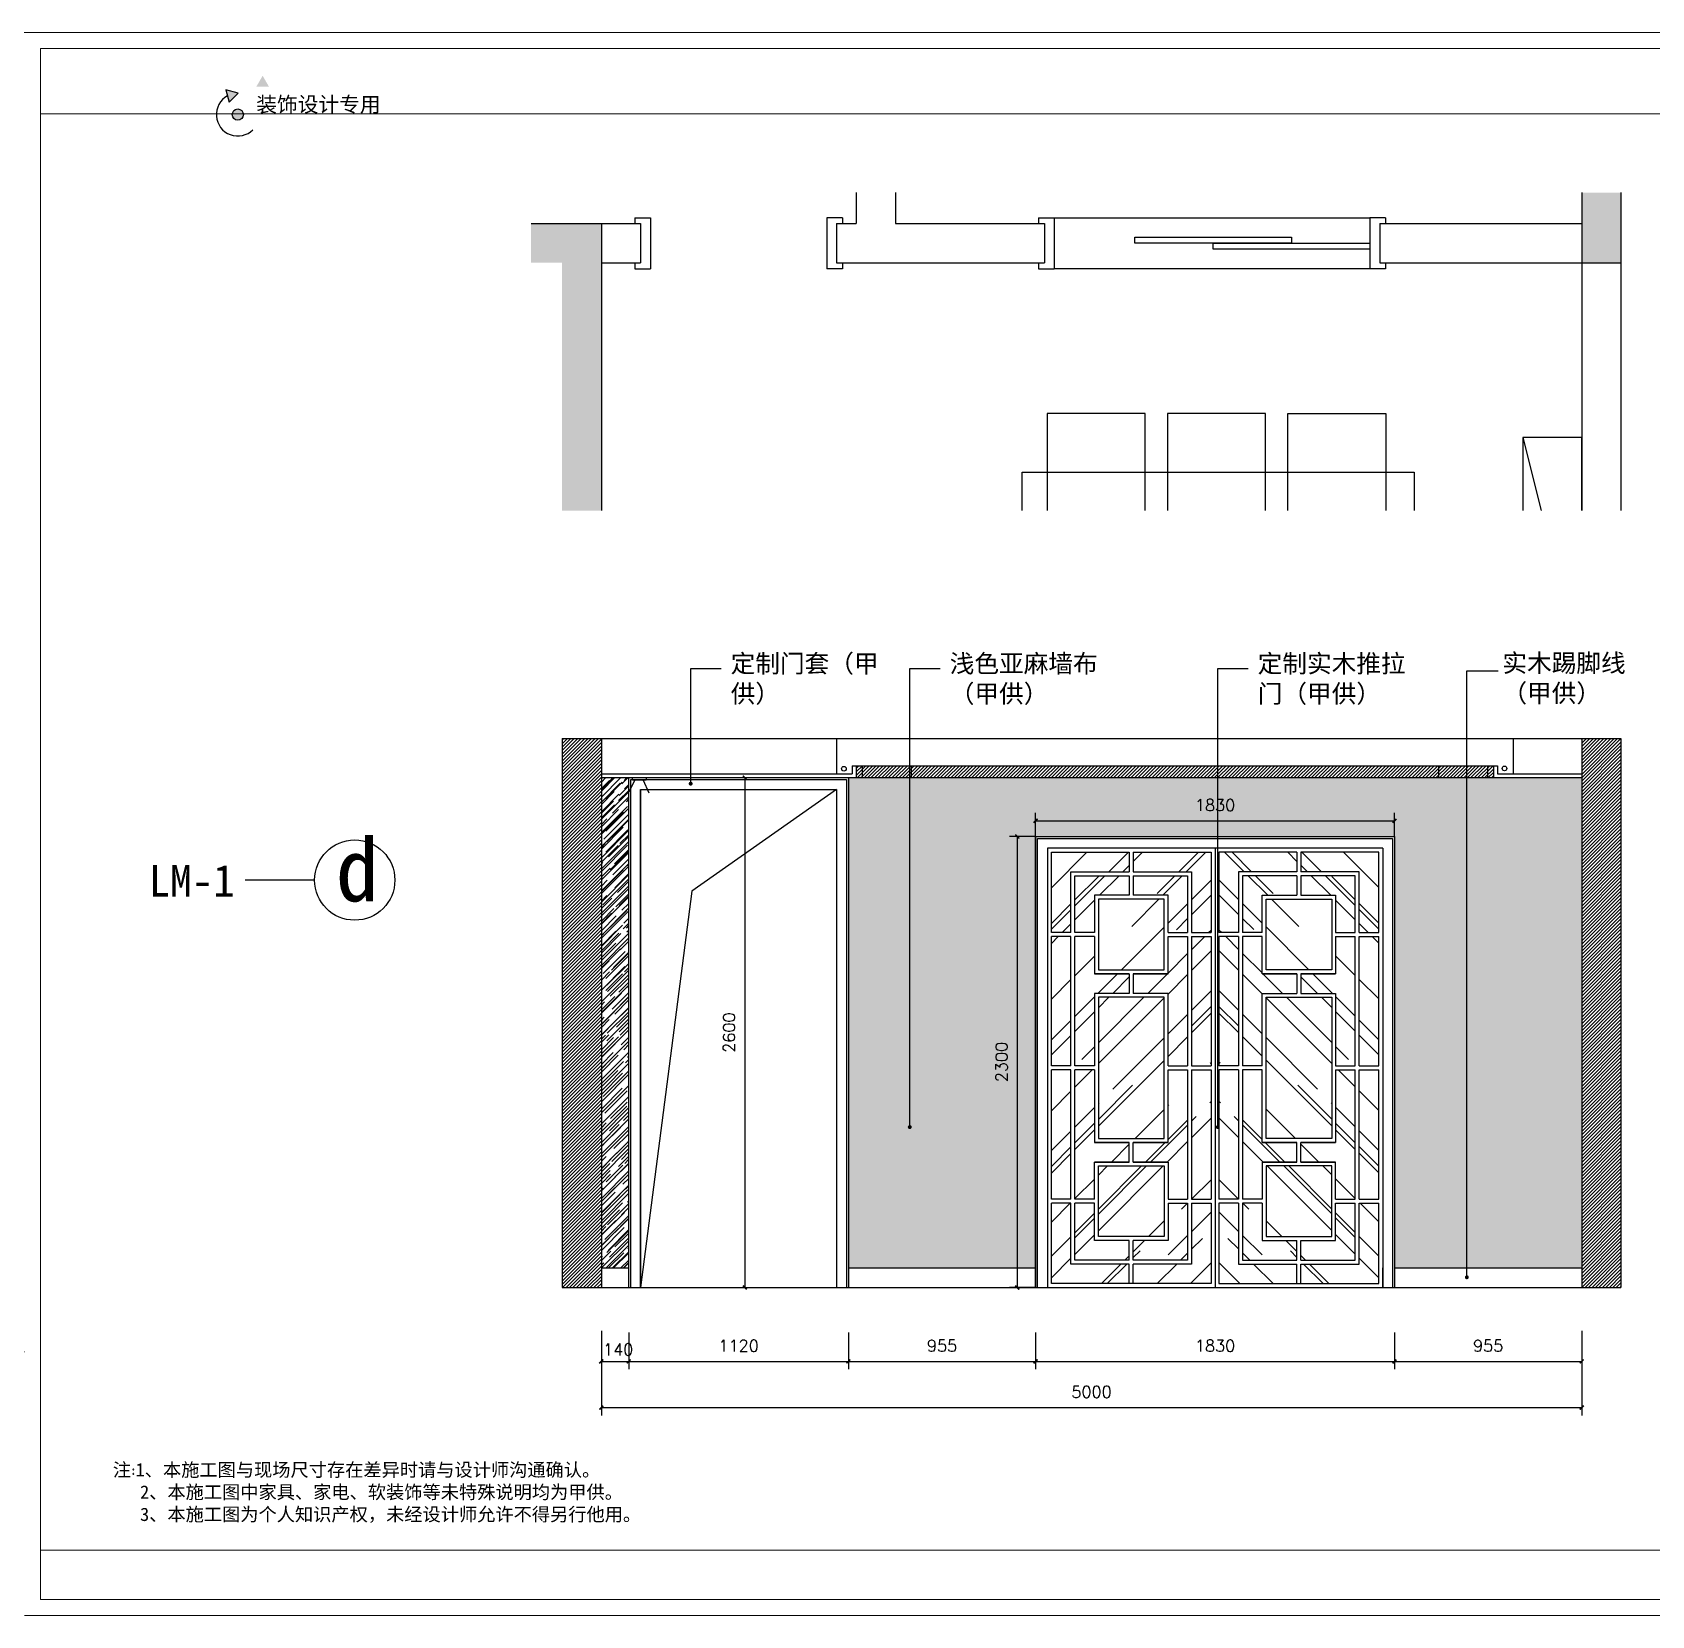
# Model space of a CAD drawing. Extents: x 643133 to 135659452, y -425133 to -387116.
# Drawn here: x 774955 to 783213, y -424469 to -416396 of the extents above; entities that cross this region are included whole.
import ezdxf
from ezdxf.xclip import XClip

# ---------------------------------------------------------------- set-up
doc = ezdxf.new("R2010")
doc.units = 0
doc.header["$LTSCALE"] = 10
doc.header["$MEASUREMENT"] = 0
doc.header["$XCLIPFRAME"] = 0
for name, color, linetype in [('30', 30, 'Continuous'), ('34', 34, 'Continuous'), ('38', 38, 'Continuous')]:
    doc.layers.add(name, color=color, linetype=linetype)
doc.styles.add('ATT', font='')
doc.styles.get("Standard").update_dxf_attribs({"font": 'gbenor.shx', "bigfont": 'gbcbig.shx'})
doc.styles.add('STYLE1', font='')
doc.styles.add('外部标注', font='complex.shx')
doc.styles.add('样式 1', font='complex.shx')
doc.styles.get('ATT').set_extended_font_data('SimSun')
doc.styles.get('STYLE1').set_extended_font_data('SimSun')
doc.dimstyles.new('平面布局内部', dxfattribs={"dimtxt": 60, "dimasz": 20, "dimexe": 40, "dimexo": 0, "dimgap": 50, "dimtad": 1, "dimdec": 0, "dimzin": 0, "dimdsep": 46, "dimtxsty": '外部标注', "dimblk": 'ARCHTICK', "dimcen": 5, "dimclrt": 56, "dimadec": 0, "dimazin": 0, "dimtfac": 1, "dimtdec": 0, "dimtmove": 2, "dimatfit": 3, "dimldrblk": 'DOT', "dimfxl": 40, "dimtolj": 1, "dimtzin": 0, "dimarcsym": 0})

# ---------------------------------------------------------------- blocks, each defined once
blk = doc.blocks.new('5435432')
at = {"layer": '34'}
h = blk.add_hatch(color=256, dxfattribs=at)
h.paths.add_polyline_path([(685766, -389022, 1), (685612, -389022, 1)])
h.paths.add_polyline_path([(685524, -388679), (685568, -388849), (685689, -388731), (685689, -388725)])
h.paths.add_polyline_path([(686032, -388487), (685944, -388639), (686120, -388639)])
blk.add_lwpolyline([(685693, -388726), (685524, -388679), (685568, -388849)], close=True, dxfattribs=at)
blk.add_circle((685689, -389022), 76.7, dxfattribs=at)
blk.add_arc((685689, -389022), 296, 118.9284, 314.9675, dxfattribs=at)
at = {"layer": '38', "lineweight": 13}
for p, q in [((682744, -387889), (713632, -387889)), ((713632, -409731), (682744, -409731))]:
    blk.add_line(p, q, dxfattribs=at)
at = {"layer": '38', "lineweight": 5}
for p, q in [((682966, -388111), (713410, -388111)), ((682966, -409509), (682966, -388111)), ((682966, -389010), (685687, -389010)), ((685687, -389010), (710237, -389010)), ((710237, -408827), (682966, -408827)), ((713410, -409509), (682966, -409509))]:
    blk.add_line(p, q, dxfattribs=at)
at = {"layer": '34', "style": 'STYLE1'}
blk.add_text('装饰设计专用', height=209.8, dxfattribs=at).set_placement((685944, -388987))
at = {"layer": '34', "insert": (685900, -389051), "char_height": 87.68, "width": 134889609.43, "attachment_point": 1}
blk.add_mtext('{\\fSimSun|b0|i0|c134|p2;Chengdu Hong yu Decoration co.,Ltd\\fArial|b0|i0|c0|p34;}', dxfattribs=at)
at = {"layer": '34', "insert": (683965, -407627), "char_height": 184.32, "width": 8552.03, "attachment_point": 1, "style": '样式 1'}
blk.add_mtext('{\\fSimSun|b0|i0|c134|p2;注}:{\\fSimSun|b0|i0|c134|p2;1、本施工图与现场尺寸存在差异时请与设计师沟通确认。\\P   2、本施工图中家具、家电、软装饰等未特殊说明均为甲供。\\P   3、本施工图为个人知识产权，未经设计师允许不得另行他用。}', dxfattribs=at)
blk = doc.blocks.new('756643')
at = {"layer": '34'}
for points in [[(788672.1, -416424.1), (788672.1, -416524.1), (792372.1, -416524.1), (792372.1, -418524.1), (792372.1, -418624.1), (792572.1, -418624.1), (792572.1, -418524.1), (792572.1, -416324.1), (788872.1, -416324.1), (788872.1, -415524.1), (788672.1, -415524.1)], [(787172.1, -421624.1), (788072.1, -421624.1), (788072.1, -421424.1), (787372.1, -421424.1), (787372.1, -418424.1), (786672.1, -418424.1), (786672.1, -418624.1), (787172.1, -418624.1)]]:
    blk.add_hatch(color=256, dxfattribs=at).paths.add_polyline_path(points)
at = {"layer": '30'}
for p, q in [((792572.1, -416324.1), (792572.1, -418524.1)), ((792372.1, -416524.1), (792372.1, -418524.1)), ((788672.1, -418024.1), (788672.1, -418424.1)), ((788872.1, -418024.1), (788872.1, -418424.1)), ((786672.1, -418424.1), (787572.1, -418424.1)), ((787372.1, -418424.1), (787372.1, -421424.1)), ((787572.1, -418424.1), (787572.1, -418624.1)), ((788572.1, -418424.1), (788672.1, -418424.1)), ((788572.1, -418424.1), (788572.1, -418624.1)), ((788872.1, -418424.1), (789632.1, -418424.1)), ((789632.1, -418424.1), (789632.1, -418624.1)), ((791342.1, -418424.1), (791342.1, -418624.1)), ((791342.1, -418424.1), (792372.1, -418424.1)), ((792372.1, -418524.1), (792372.1, -421524.1)), ((792572.1, -418524.1), (792572.1, -421524.1)), ((787372.1, -418624.1), (787572.1, -418624.1)), ((788572.1, -418624.1), (789632.1, -418624.1)), ((791342.1, -418624.1), (792372.1, -418624.1)), ((792372.1, -418624.1), (792572.1, -418624.1))]:
    blk.add_line(p, q, dxfattribs=at)
at = {"layer": '34'}
for p, q in [((787542.1, -418394.1), (787622.1, -418394.1)), ((787542.1, -418394.1), (787542.1, -418424.1)), ((787622.1, -418394.1), (787622.1, -418654.1)), ((788602.1, -418394.1), (788522.1, -418394.1)), ((788522.1, -418394.1), (788522.1, -418654.1)), ((788602.1, -418394.1), (788602.1, -418424.1)), ((789602.1, -418394.1), (789682.1, -418394.1)), ((789602.1, -418394.1), (789602.1, -418424.1)), ((789682.1, -418394.1), (789682.1, -418654.1)), ((789682.1, -418394.1), (791292.1, -418394.1)), ((791372.1, -418394.1), (791292.1, -418394.1)), ((791292.1, -418394.1), (791292.1, -418654.1)), ((791372.1, -418394.1), (791372.1, -418424.1)), ((787542.1, -418624.1), (787542.1, -418654.1)), ((787542.1, -418654.1), (787622.1, -418654.1)), ((788602.1, -418654.1), (788522.1, -418654.1)), ((788602.1, -418624.1), (788602.1, -418654.1)), ((789602.1, -418624.1), (789602.1, -418654.1)), ((789602.1, -418654.1), (789682.1, -418654.1)), ((791292.1, -418654.1), (789682.1, -418654.1)), ((791372.1, -418654.1), (791292.1, -418654.1)), ((791372.1, -418624.1), (791372.1, -418654.1))]:
    blk.add_line(p, q, dxfattribs=at)
for points in [[(790092.1, -418524.1), (790092.1, -418494.1), (790892.1, -418494.1), (790892.1, -418524.1)], [(790492.1, -418554.1), (790492.1, -418524.1), (791292.1, -418524.1), (791292.1, -418554.1)], [(789646.2, -419891.9), (790146.2, -419891.9), (790146.2, -419391.9), (789646.2, -419391.9)], [(790259.4, -419891.9), (790759.4, -419891.9), (790759.4, -419391.9), (790259.4, -419391.9)], [(791372.6, -419891.9), (790872.6, -419891.9), (790872.6, -419391.9), (791372.6, -419391.9)], [(789517.6, -419691.9), (791517.6, -419691.9), (791517.6, -420491.9), (789517.6, -420491.9)], [(789646.2, -420291.9), (790146.2, -420291.9), (790146.2, -420791.9), (789646.2, -420791.9)], [(790259.4, -420291.9), (790759.4, -420291.9), (790759.4, -420791.9), (790259.4, -420791.9)], [(791372.6, -420291.9), (790872.6, -420291.9), (790872.6, -420791.9), (791372.6, -420791.9)]]:
    blk.add_lwpolyline(points, close=True, dxfattribs=at)
at = {"layer": '34', "linetype": 'ByBlock'}
blk.add_lwpolyline([(792372.1, -420714.4), (792372.1, -419514.4), (792072.1, -419514.4), (792072.1, -420714.4)], close=True, dxfattribs=at)
at = {"layer": '38'}
blk.add_line((792072.1, -419514.4), (792372.1, -420714.4), dxfattribs=at)
blk = doc.blocks.new('_ArchTick')
at = {"color": 0, "linetype": 'ByBlock', "const_width": 0.4}
blk.add_lwpolyline([(-0.5, -0.5), (0.5, 0.5)], dxfattribs=at)
blk = doc.blocks.new('*D387')
at = {"layer": '34', "color": 0, "lineweight": -2}
for p, q in [((777856.9, -423025.6), (777856.9, -423212.7)), ((777996.9, -423025.6), (777996.9, -423212.7)), ((777856.9, -423172.7), (777996.9, -423172.7))]:
    blk.add_line(p, q, dxfattribs=at)
at = {"layer": 'Defpoints', "color": 0}
for p in [(777856.9, -423025.6), (777996.9, -423025.6), (777996.9, -423172.7)]:
    blk.add_point(p, dxfattribs=at)
at = {"layer": '34', "color": 0, "lineweight": -2, "xscale": 20, "yscale": 20, "zscale": 20, "rotation": 180}
blk.add_blockref('_ArchTick', (777856.9, -423172.7), dxfattribs=at)
at = {"layer": '34', "color": 0, "lineweight": -2, "xscale": 20, "yscale": 20, "zscale": 20}
blk.add_blockref('_ArchTick', (777996.9, -423172.7), dxfattribs=at)
at = {"layer": '34', "color": 56, "insert": (777942.9, -423112), "char_height": 60, "attachment_point": 5, "style": '外部标注'}
blk.add_mtext('\\A1;140', dxfattribs=at)
blk = doc.blocks.new('_Dot')
at = {"color": 0, "linetype": 'ByBlock', "lineweight": -2}
blk.add_line((-0.5, 0), (-1, 0), dxfattribs=at)
at = {"color": 0, "linetype": 'ByBlock', "const_width": 0.5}
blk.add_lwpolyline([(-0.25, 0, 1), (0.25, 0, 1)], format="xyb", close=True, dxfattribs=at)
blk = doc.blocks.new('*D388')
at = {"layer": '34', "color": 0, "lineweight": -2}
for p, q in [((777996.9, -423025.6), (777996.9, -423212.7)), ((779116.9, -423025.6), (779116.9, -423212.7)), ((777996.9, -423172.7), (779116.9, -423172.7))]:
    blk.add_line(p, q, dxfattribs=at)
at = {"layer": 'Defpoints', "color": 0}
for p in [(777996.9, -423025.6), (779116.9, -423025.6), (779116.9, -423172.7)]:
    blk.add_point(p, dxfattribs=at)
at = {"layer": '34', "color": 0, "lineweight": -2, "xscale": 20, "yscale": 20, "zscale": 20, "rotation": 180}
blk.add_blockref('_ArchTick', (777996.9, -423172.7), dxfattribs=at)
at = {"layer": '34', "color": 0, "lineweight": -2, "xscale": 20, "yscale": 20, "zscale": 20}
blk.add_blockref('_ArchTick', (779116.9, -423172.7), dxfattribs=at)
at = {"layer": '34', "color": 56, "insert": (778556.9, -423092.7), "char_height": 60, "attachment_point": 5, "style": '外部标注'}
blk.add_mtext('\\A1;1120', dxfattribs=at)
blk = doc.blocks.new('*D389')
at = {"layer": '34', "color": 0, "lineweight": -2}
for p, q in [((779116.9, -423025.6), (779116.9, -423212.7)), ((780071.9, -423025.6), (780071.9, -423212.7)), ((779116.9, -423172.7), (780071.9, -423172.7))]:
    blk.add_line(p, q, dxfattribs=at)
at = {"layer": 'Defpoints', "color": 0}
for p in [(779116.9, -423025.6), (780071.9, -423025.6), (780071.9, -423172.7)]:
    blk.add_point(p, dxfattribs=at)
at = {"layer": '34', "color": 0, "lineweight": -2, "xscale": 20, "yscale": 20, "zscale": 20, "rotation": 180}
blk.add_blockref('_ArchTick', (779116.9, -423172.7), dxfattribs=at)
at = {"layer": '34', "color": 0, "lineweight": -2, "xscale": 20, "yscale": 20, "zscale": 20}
blk.add_blockref('_ArchTick', (780071.9, -423172.7), dxfattribs=at)
at = {"layer": '34', "color": 56, "insert": (779594.4, -423092.7), "char_height": 60, "attachment_point": 5, "style": '外部标注'}
blk.add_mtext('\\A1;955', dxfattribs=at)
blk = doc.blocks.new('*D390')
at = {"layer": '34', "color": 0, "lineweight": -2}
for p, q in [((780071.9, -423025.6), (780071.9, -423212.7)), ((781901.9, -423025.6), (781901.9, -423212.7)), ((780071.9, -423172.7), (781901.9, -423172.7))]:
    blk.add_line(p, q, dxfattribs=at)
at = {"layer": 'Defpoints', "color": 0}
for p in [(780071.9, -423025.6), (781901.9, -423025.6), (781901.9, -423172.7)]:
    blk.add_point(p, dxfattribs=at)
at = {"layer": '34', "color": 0, "lineweight": -2, "xscale": 20, "yscale": 20, "zscale": 20, "rotation": 180}
blk.add_blockref('_ArchTick', (780071.9, -423172.7), dxfattribs=at)
at = {"layer": '34', "color": 0, "lineweight": -2, "xscale": 20, "yscale": 20, "zscale": 20}
blk.add_blockref('_ArchTick', (781901.9, -423172.7), dxfattribs=at)
at = {"layer": '34', "color": 56, "insert": (780986.9, -423092.7), "char_height": 60, "attachment_point": 5, "style": '外部标注'}
blk.add_mtext('\\A1;1830', dxfattribs=at)
blk = doc.blocks.new('*D391')
at = {"layer": '34', "color": 0, "lineweight": -2}
for p, q in [((781901.9, -423025.6), (781901.9, -423212.7)), ((782856.9, -423025.6), (782856.9, -423212.7)), ((781901.9, -423172.7), (782856.9, -423172.7))]:
    blk.add_line(p, q, dxfattribs=at)
at = {"layer": 'Defpoints', "color": 0}
for p in [(781901.9, -423025.6), (782856.9, -423025.6), (782856.9, -423172.7)]:
    blk.add_point(p, dxfattribs=at)
at = {"layer": '34', "color": 0, "lineweight": -2, "xscale": 20, "yscale": 20, "zscale": 20, "rotation": 180}
blk.add_blockref('_ArchTick', (781901.9, -423172.7), dxfattribs=at)
at = {"layer": '34', "color": 0, "lineweight": -2, "xscale": 20, "yscale": 20, "zscale": 20}
blk.add_blockref('_ArchTick', (782856.9, -423172.7), dxfattribs=at)
at = {"layer": '34', "color": 56, "insert": (782379.4, -423092.7), "char_height": 60, "attachment_point": 5, "style": '外部标注'}
blk.add_mtext('\\A1;955', dxfattribs=at)
blk = doc.blocks.new('*D413')
at = {"layer": '34', "color": 0, "lineweight": -2}
for p, q in [((777856.9, -423016.5), (777856.9, -423448.5)), ((782856.9, -423016.5), (782856.9, -423448.5)), ((777856.9, -423408.5), (782856.9, -423408.5))]:
    blk.add_line(p, q, dxfattribs=at)
at = {"layer": 'Defpoints', "color": 0}
for p in [(777856.9, -423016.5), (782856.9, -423016.5), (782856.9, -423408.5)]:
    blk.add_point(p, dxfattribs=at)
at = {"layer": '34', "color": 0, "lineweight": -2, "xscale": 20, "yscale": 20, "zscale": 20, "rotation": 180}
blk.add_blockref('_ArchTick', (777856.9, -423408.5), dxfattribs=at)
at = {"layer": '34', "color": 0, "lineweight": -2, "xscale": 20, "yscale": 20, "zscale": 20}
blk.add_blockref('_ArchTick', (782856.9, -423408.5), dxfattribs=at)
at = {"layer": '34', "color": 56, "insert": (780356.9, -423328.5), "char_height": 60, "attachment_point": 5, "style": '外部标注'}
blk.add_mtext('\\A1;5000', dxfattribs=at)
blk = doc.blocks.new('*D414')
at = {"layer": '34', "color": 0, "lineweight": -2}
for p, q in [((780071.9, -420496.1), (779938.3, -420496.1)), ((779978.3, -420496.1), (779978.3, -422796.1)), ((780071.9, -422796.1), (779938.3, -422796.1))]:
    blk.add_line(p, q, dxfattribs=at)
at = {"layer": 'Defpoints', "color": 0}
for p in [(780071.9, -420496.1), (779978.3, -422796.1), (780071.9, -422796.1)]:
    blk.add_point(p, dxfattribs=at)
at = {"layer": '34', "color": 0, "lineweight": -2, "xscale": 20, "yscale": 20, "zscale": 20}
for p, rotation in [((779978.3, -420496.1), 90), ((779978.3, -422796.1), 270)]:
    blk.add_blockref('_ArchTick', p, dxfattribs=dict(at, rotation=rotation))
at = {"layer": '34', "color": 56, "insert": (779898.3, -421646.1), "char_height": 60, "attachment_point": 5, "rotation": 90, "style": '外部标注'}
blk.add_mtext('\\A1;2300', dxfattribs=at)
blk = doc.blocks.new('*D415')
at = {"layer": '34', "color": 0, "lineweight": -2}
for p, q in [((780071.9, -420496.1), (780071.9, -420375.9)), ((781901.9, -420496.1), (781901.9, -420375.9)), ((780071.9, -420415.9), (781901.9, -420415.9))]:
    blk.add_line(p, q, dxfattribs=at)
at = {"layer": 'Defpoints', "color": 0}
for p in [(781901.9, -420415.9), (780071.9, -420496.1), (781901.9, -420496.1)]:
    blk.add_point(p, dxfattribs=at)
at = {"layer": '34', "color": 0, "lineweight": -2, "xscale": 20, "yscale": 20, "zscale": 20, "rotation": 180}
blk.add_blockref('_ArchTick', (780071.9, -420415.9), dxfattribs=at)
at = {"layer": '34', "color": 0, "lineweight": -2, "xscale": 20, "yscale": 20, "zscale": 20}
blk.add_blockref('_ArchTick', (781901.9, -420415.9), dxfattribs=at)
at = {"layer": '34', "color": 56, "insert": (780986.9, -420335.9), "char_height": 60, "attachment_point": 5, "style": '外部标注'}
blk.add_mtext('\\A1;1830', dxfattribs=at)
blk = doc.blocks.new('*D418')
at = {"layer": '34', "color": 0, "lineweight": -2}
for p, q in [((778556.9, -420196.1), (778628.5, -420196.1)), ((778588.5, -420196.1), (778588.5, -422796.1)), ((778556.9, -422796.1), (778628.5, -422796.1))]:
    blk.add_line(p, q, dxfattribs=at)
at = {"layer": 'Defpoints', "color": 0}
for p in [(778556.9, -420196.1), (778556.9, -422796.1), (778588.5, -422796.1)]:
    blk.add_point(p, dxfattribs=at)
at = {"layer": '34', "color": 0, "lineweight": -2, "xscale": 20, "yscale": 20, "zscale": 20}
for p, rotation in [((778588.5, -420196.1), 90), ((778588.5, -422796.1), 270)]:
    blk.add_blockref('_ArchTick', p, dxfattribs=dict(at, rotation=rotation))
at = {"layer": '34', "color": 56, "insert": (778508.5, -421496.1), "char_height": 60, "attachment_point": 5, "rotation": 90, "style": '外部标注'}
blk.add_mtext('\\A1;2600', dxfattribs=at)

msp = doc.modelspace()

# ---------------------------------------------------------------- hatches: boundary and pattern name
at = {"layer": '34'}
h = msp.add_hatch(dxfattribs=at)
h.set_pattern_fill('ANSI31', color=256, scale=100, style=0)
h.paths.add_polyline_path([(782856.9, -422796.1), (783056.9, -422796.1), (783056.9, -419996.1), (782856.9, -419996.1)])
h.paths.add_polyline_path([(777856.9, -422796.1), (777856.9, -419996.1), (777656.9, -419996.1), (777656.9, -422796.1)])
h = msp.add_hatch(dxfattribs=at)
h.set_pattern_fill('ANSI31', color=256, scale=100, style=0)
h.paths.add_polyline_path([(779186.9, -420136.1), (779156.9, -420136.1), (779156.9, -420196.1), (779186.9, -420196.1)])
h = msp.add_hatch(dxfattribs=at)
h.set_pattern_fill('ANSI31', color=256, scale=100, style=0)
h.paths.add_polyline_path([(779436.9, -420136.1), (779186.9, -420136.1), (779186.9, -420196.1), (779436.9, -420196.1)])
h.paths.add_polyline_path([(782126.9, -420136.1), (779436.9, -420136.1), (779436.9, -420196.1), (782126.9, -420196.1)])
h.paths.add_polyline_path([(782376.9, -420136.1), (782126.9, -420136.1), (782126.9, -420196.1), (782376.9, -420196.1)])
h.paths.add_polyline_path([(782406.9, -420136.1), (782376.9, -420136.1), (782376.9, -420196.1), (782406.9, -420196.1)])
h = msp.add_hatch(dxfattribs=at)
h.set_pattern_fill('AR-RROOF', color=256, scale=40, angle=45, style=0)
h.paths.add_polyline_path([(777996.9, -420196.1), (777856.9, -420196.1), (777856.9, -422696.1), (777996.9, -422696.1)])
h = msp.add_hatch(dxfattribs=at)
h.set_pattern_fill('AR-SAND', color=251, scale=50, style=0)
h.set_pattern_definition([(37.5, (0, 0), (-3.149668, 96.3411885), [0, -76, 0, -85, 0, -81.25]), (7.5, (0, 0), (88.488835, 141.107303), [0, -41, 0, -68.5, 0, -26.25]), (327.5, (-61.5, 0), (155.707093, 0.282953), [0, -25, 0, -90, 0, -117.5]), (317.5, (-61.5, 0), (150.30633, 43.883778), [0, -12.5, 0, -59, 0, -67.5])])
h.paths.add_polyline_path([(780071.9, -420496.1), (781901.9, -420496.1), (781901.9, -422696.1), (782856.9, -422696.1), (782856.9, -420196.1), (779116.9, -420196.1), (779116.9, -422696.1), (780071.9, -422696.1)])
h.paths.add_polyline_path([(779853.3, -421765.3), (779853.3, -421526.8), (779943.3, -421526.8), (779943.3, -421765.3)], flags=24)
h.paths.add_polyline_path([(780874.7, -420290.9), (781099, -420290.9), (781099, -420380.9), (780874.7, -420380.9)], flags=24)
h = msp.add_hatch(dxfattribs=at)
h.set_pattern_fill('AR-RROOF', color=256, scale=300, angle=45, style=0)
h.paths.add_polyline_path([(780549.4, -420576.1), (780151.9, -420576.1), (780151.9, -420986.1), (780251.9, -420986.1), (780251.9, -420676.1), (780549.4, -420676.1)])
h.paths.add_polyline_path([(780966.9, -420576.1), (780569.4, -420576.1), (780569.4, -420676.1), (780866.9, -420676.1), (780866.9, -420986.1), (780966.9, -420986.1)])
h.paths.add_polyline_path([(780846.9, -420696.1), (780569.4, -420696.1), (780569.4, -420796.1), (780746.9, -420796.1), (780746.9, -420986.1), (780846.9, -420986.1)], flags=17)
h.paths.add_polyline_path([(780549.4, -420696.1), (780271.9, -420696.1), (780271.9, -420986.1), (780371.9, -420986.1), (780371.9, -420796.1), (780549.4, -420796.1)])
h.paths.add_polyline_path([(780726.9, -420816.1), (780391.9, -420816.1), (780391.9, -421176.1), (780726.9, -421176.1)])
h.paths.add_polyline_path([(780549.4, -421196.1), (780371.9, -421196.1), (780371.9, -421006.1), (780271.9, -421006.1), (780271.9, -421666.1), (780371.9, -421666.1), (780371.9, -421296.1), (780549.4, -421296.1)])
h.paths.add_polyline_path([(780846.9, -421006.1), (780746.9, -421006.1), (780746.9, -421196.1), (780569.4, -421196.1), (780569.4, -421296.1), (780746.9, -421296.1), (780746.9, -421666.1), (780846.9, -421666.1)])
h.paths.add_polyline_path([(780251.9, -421006.1), (780151.9, -421006.1), (780151.9, -421666.1), (780251.9, -421666.1)])
h.paths.add_polyline_path([(780966.9, -421006.1), (780866.9, -421006.1), (780866.9, -421666.1), (780966.9, -421666.1)])
h.paths.add_polyline_path([(780726.9, -421316.1), (780391.9, -421316.1), (780391.9, -422036.1), (780726.9, -422036.1)])
h.paths.add_polyline_path([(780371.9, -421686.1), (780271.9, -421686.1), (780271.9, -422346.1), (780371.9, -422346.1), (780371.9, -422156.1), (780549.4, -422156.1), (780549.4, -422056.1), (780371.9, -422056.1)])
h.paths.add_polyline_path([(780251.9, -421686.1), (780151.9, -421686.1), (780151.9, -422346.1), (780251.9, -422346.1)])
h.paths.add_polyline_path([(780251.9, -422366.1), (780151.9, -422366.1), (780151.9, -422776.1), (780549.4, -422776.1), (780549.4, -422676.1), (780251.9, -422676.1)])
h.paths.add_polyline_path([(780549.4, -422556.1), (780371.9, -422556.1), (780371.9, -422366.1), (780271.9, -422366.1), (780271.9, -422656.1), (780549.4, -422656.1)], flags=17)
h.paths.add_polyline_path([(780726.9, -422176.1), (780391.9, -422176.1), (780391.9, -422536.1), (780726.9, -422536.1)])
h.paths.add_polyline_path([(780846.9, -422366.1), (780746.9, -422366.1), (780746.9, -422556.1), (780569.4, -422556.1), (780569.4, -422656.1), (780846.9, -422656.1)], flags=17)
h.paths.add_polyline_path([(780966.9, -422366.1), (780866.9, -422366.1), (780866.9, -422676.1), (780569.4, -422676.1), (780569.4, -422776.1), (780966.9, -422776.1)])
h.paths.add_polyline_path([(780966.9, -421686.1), (780866.9, -421686.1), (780866.9, -422346.1), (780966.9, -422346.1)])
h.paths.add_polyline_path([(780846.9, -421686.1), (780746.9, -421686.1), (780746.9, -422056.1), (780569.4, -422056.1), (780569.4, -422156.1), (780746.9, -422156.1), (780746.9, -422346.1), (780846.9, -422346.1)])
h = msp.add_hatch(dxfattribs=at)
h.set_pattern_fill('AR-RROOF', color=256, scale=300, angle=45, style=0)
h.set_pattern_definition([(135, (1561973.78, 0), (-254.55844, 678.82251), [4500, -600, 1500, -300]), (135, (1561797.7, 388.2), (494.26764, 70.00357), [900, -99, 1800, -225]), (135, (1562048.02, 286.38), (-960.958116, 1245.21504), [2400, -420, 1200, -300])])
h.paths.add_polyline_path([(781424.4, -420576.1), (781821.9, -420576.1), (781821.9, -420986.1), (781721.9, -420986.1), (781721.9, -420676.1), (781424.4, -420676.1)])
h.paths.add_polyline_path([(781006.9, -420576.1), (781404.4, -420576.1), (781404.4, -420676.1), (781106.9, -420676.1), (781106.9, -420986.1), (781006.9, -420986.1)])
h.paths.add_polyline_path([(781126.9, -420696.1), (781404.4, -420696.1), (781404.4, -420796.1), (781226.9, -420796.1), (781226.9, -420986.1), (781126.9, -420986.1)], flags=17)
h.paths.add_polyline_path([(781424.4, -420696.1), (781701.9, -420696.1), (781701.9, -420986.1), (781601.9, -420986.1), (781601.9, -420796.1), (781424.4, -420796.1)])
h.paths.add_polyline_path([(781246.9, -420816.1), (781581.9, -420816.1), (781581.9, -421176.1), (781246.9, -421176.1)])
h.paths.add_polyline_path([(781424.4, -421196.1), (781601.9, -421196.1), (781601.9, -421006.1), (781701.9, -421006.1), (781701.9, -421666.1), (781601.9, -421666.1), (781601.9, -421296.1), (781424.4, -421296.1)])
h.paths.add_polyline_path([(781126.9, -421006.1), (781226.9, -421006.1), (781226.9, -421196.1), (781404.4, -421196.1), (781404.4, -421296.1), (781226.9, -421296.1), (781226.9, -421666.1), (781126.9, -421666.1)])
h.paths.add_polyline_path([(781721.9, -421006.1), (781821.9, -421006.1), (781821.9, -421666.1), (781721.9, -421666.1)])
h.paths.add_polyline_path([(781006.9, -421006.1), (781106.9, -421006.1), (781106.9, -421666.1), (781006.9, -421666.1)])
h.paths.add_polyline_path([(781246.9, -421316.1), (781581.9, -421316.1), (781581.9, -422036.1), (781246.9, -422036.1)])
h.paths.add_polyline_path([(781601.9, -421686.1), (781701.9, -421686.1), (781701.9, -422346.1), (781601.9, -422346.1), (781601.9, -422156.1), (781424.4, -422156.1), (781424.4, -422056.1), (781601.9, -422056.1)])
h.paths.add_polyline_path([(781721.9, -421686.1), (781821.9, -421686.1), (781821.9, -422346.1), (781721.9, -422346.1)])
h.paths.add_polyline_path([(781721.9, -422366.1), (781821.9, -422366.1), (781821.9, -422776.1), (781424.4, -422776.1), (781424.4, -422676.1), (781721.9, -422676.1)])
h.paths.add_polyline_path([(781424.4, -422556.1), (781601.9, -422556.1), (781601.9, -422366.1), (781701.9, -422366.1), (781701.9, -422656.1), (781424.4, -422656.1)], flags=17)
h.paths.add_polyline_path([(781246.9, -422176.1), (781581.9, -422176.1), (781581.9, -422536.1), (781246.9, -422536.1)])
h.paths.add_polyline_path([(781126.9, -422366.1), (781226.9, -422366.1), (781226.9, -422556.1), (781404.4, -422556.1), (781404.4, -422656.1), (781126.9, -422656.1)], flags=17)
h.paths.add_polyline_path([(781006.9, -422366.1), (781106.9, -422366.1), (781106.9, -422676.1), (781404.4, -422676.1), (781404.4, -422776.1), (781006.9, -422776.1)])
h.paths.add_polyline_path([(781006.9, -421686.1), (781106.9, -421686.1), (781106.9, -422346.1), (781006.9, -422346.1)])
h.paths.add_polyline_path([(781126.9, -421686.1), (781226.9, -421686.1), (781226.9, -422056.1), (781404.4, -422056.1), (781404.4, -422156.1), (781226.9, -422156.1), (781226.9, -422346.1), (781126.9, -422346.1)])

# ---------------------------------------------------------------- linework, layer by layer
for p, q in [((777656.9, -419996.1), (777656.9, -422796.1)), ((777656.9, -419996.1), (783056.9, -419996.1)), ((777856.9, -419996.1), (777856.9, -422796.1)), ((779056.9, -419996.1), (779056.9, -420176.1)), ((782506.9, -419996.1), (782506.9, -420176.1)), ((782856.9, -419996.1), (782856.9, -422796.1)), ((783056.9, -419996.1), (783056.9, -422796.1)), ((779136.9, -420136.1), (782426.9, -420136.1)), ((779136.9, -420136.1), (779136.9, -420176.1)), ((779156.9, -420136.1), (779156.9, -420196.1)), ((779186.9, -420136.1), (779186.9, -420196.1)), ((779436.9, -420136.1), (779436.9, -420196.1)), ((782126.9, -420136.1), (782126.9, -420196.1)), ((782376.9, -420136.1), (782376.9, -420196.1)), ((782406.9, -420136.1), (782406.9, -420196.1)), ((782426.9, -420136.1), (782426.9, -420176.1)), ((777856.9, -420176.1), (779136.9, -420176.1)), ((777856.9, -420196.1), (782857.7, -420196.1)), ((782426.9, -420176.1), (782857.7, -420176.1)), ((778056.9, -420256.1), (779056.9, -420256.1)), ((778056.9, -420256.1), (778056.9, -422796.1)), ((779056.9, -420256.1), (779056.9, -422796.1)), ((780071.9, -420496.1), (780071.9, -422796.1)), ((781841.9, -420556.1), (780131.9, -420556.1)), ((780131.9, -420556.1), (780131.9, -422796.1)), ((780549.4, -420576.1), (780549.4, -420676.1)), ((780569.4, -420576.1), (780569.4, -420676.1)), ((781404.4, -420576.1), (781404.4, -420676.1)), ((781424.4, -420576.1), (781424.4, -420676.1)), ((781841.9, -420556.1), (781841.9, -422796.1)), ((781841.9, -420556.1), (781841.9, -422796.1)), ((781901.9, -420496.1), (781901.9, -422796.1)), ((780131.9, -420696.1), (780131.9, -422796.1)), ((780549.4, -420696.1), (780549.4, -420796.1)), ((780569.4, -420696.1), (780569.4, -420796.1)), ((781404.4, -420696.1), (781404.4, -420796.1)), ((781424.4, -420696.1), (781424.4, -420796.1)), ((781841.9, -420696.1), (781841.9, -422796.1)), ((780251.9, -420986.1), (780151.9, -420986.1)), ((780371.9, -420986.1), (780271.9, -420986.1)), ((780746.9, -420986.1), (780846.9, -420986.1)), ((780866.9, -420986.1), (780966.9, -420986.1)), ((781106.9, -420986.1), (781006.9, -420986.1)), ((781226.9, -420986.1), (781126.9, -420986.1)), ((781601.9, -420986.1), (781701.9, -420986.1)), ((781721.9, -420986.1), (781821.9, -420986.1)), ((780251.9, -421006.1), (780151.9, -421006.1)), ((780371.9, -421006.1), (780271.9, -421006.1)), ((780746.9, -421006.1), (780846.9, -421006.1)), ((780866.9, -421006.1), (780966.9, -421006.1)), ((781106.9, -421006.1), (781006.9, -421006.1)), ((781226.9, -421006.1), (781126.9, -421006.1)), ((781601.9, -421006.1), (781701.9, -421006.1)), ((781721.9, -421006.1), (781821.9, -421006.1)), ((780549.4, -421196.1), (780371.9, -421196.1)), ((780549.4, -421196.1), (780549.4, -421296.1)), ((780746.9, -421196.1), (780569.4, -421196.1)), ((780569.4, -421196.1), (780569.4, -421296.1)), ((781226.9, -421196.1), (781404.4, -421196.1)), ((781404.4, -421196.1), (781404.4, -421296.1)), ((781424.4, -421196.1), (781601.9, -421196.1)), ((781424.4, -421196.1), (781424.4, -421296.1)), ((780251.9, -421666.1), (780151.9, -421666.1)), ((780251.9, -421686.1), (780151.9, -421686.1)), ((780371.9, -421666.1), (780271.9, -421666.1)), ((780371.9, -421686.1), (780271.9, -421686.1)), ((780746.9, -421666.1), (780846.9, -421666.1)), ((780746.9, -421686.1), (780846.9, -421686.1)), ((780866.9, -421666.1), (780966.9, -421666.1)), ((780866.9, -421686.1), (780966.9, -421686.1)), ((781106.9, -421666.1), (781006.9, -421666.1)), ((781106.9, -421686.1), (781006.9, -421686.1)), ((781226.9, -421666.1), (781126.9, -421666.1)), ((781226.9, -421686.1), (781126.9, -421686.1)), ((781601.9, -421666.1), (781701.9, -421666.1)), ((781601.9, -421686.1), (781701.9, -421686.1)), ((781721.9, -421666.1), (781821.9, -421666.1)), ((781721.9, -421686.1), (781821.9, -421686.1)), ((780549.4, -422056.1), (780371.9, -422056.1)), ((780549.4, -422156.1), (780549.4, -422056.1)), ((780569.4, -422156.1), (780569.4, -422056.1)), ((780746.9, -422056.1), (780569.4, -422056.1)), ((781226.9, -422056.1), (781404.4, -422056.1)), ((781404.4, -422156.1), (781404.4, -422056.1)), ((781424.4, -422156.1), (781424.4, -422056.1)), ((781424.4, -422056.1), (781601.9, -422056.1)), ((780549.4, -422156.1), (780371.9, -422156.1)), ((780746.9, -422156.1), (780569.4, -422156.1)), ((781226.9, -422156.1), (781404.4, -422156.1)), ((781424.4, -422156.1), (781601.9, -422156.1)), ((780251.9, -422346.1), (780151.9, -422346.1)), ((780251.9, -422366.1), (780151.9, -422366.1)), ((780371.9, -422346.1), (780271.9, -422346.1)), ((780371.9, -422366.1), (780271.9, -422366.1)), ((780746.9, -422346.1), (780846.9, -422346.1)), ((780746.9, -422366.1), (780846.9, -422366.1)), ((780866.9, -422346.1), (780966.9, -422346.1)), ((780866.9, -422366.1), (780966.9, -422366.1)), ((781106.9, -422346.1), (781006.9, -422346.1)), ((781106.9, -422366.1), (781006.9, -422366.1)), ((781226.9, -422346.1), (781126.9, -422346.1)), ((781226.9, -422366.1), (781126.9, -422366.1)), ((781601.9, -422346.1), (781701.9, -422346.1)), ((781601.9, -422366.1), (781701.9, -422366.1)), ((781721.9, -422346.1), (781821.9, -422346.1)), ((781721.9, -422366.1), (781821.9, -422366.1)), ((780549.4, -422656.1), (780549.4, -422556.1)), ((780569.4, -422656.1), (780569.4, -422556.1)), ((781404.4, -422656.1), (781404.4, -422556.1)), ((781424.4, -422656.1), (781424.4, -422556.1)), ((777856.9, -422696.1), (777996.9, -422696.1)), ((779116.9, -422696.1), (780071.9, -422696.1)), ((780549.4, -422776.1), (780549.4, -422676.1)), ((780569.4, -422776.1), (780569.4, -422676.1)), ((781404.4, -422776.1), (781404.4, -422676.1)), ((781424.4, -422776.1), (781424.4, -422676.1)), ((781901.9, -422696.1), (782856.9, -422696.1)), ((777656.9, -422796.1), (783056.9, -422796.1))]:
    msp.add_line(p, q, dxfattribs=at)
at = {"layer": '34', "color": 1}
for p, q in [((778027.5, -420209.4), (777997, -420268.3)), ((778069.9, -420209.4), (778098.7, -420273.1)), ((776394.9, -420718.4), (776039.8, -420718.4))]:
    msp.add_line(p, q, dxfattribs=at)
at = {"layer": '34'}
for points in [[(777996.9, -422796.1), (777996.9, -420196.1), (779116.9, -420196.1), (779116.9, -422796.1)], [(778006.9, -422796.1), (778006.9, -420206.1), (779106.9, -420206.1), (779106.9, -422796.1)], [(778056.9, -422796.1), (778056.9, -420256.1), (779056.9, -420256.1), (779056.9, -422796.1)], [(779056.9, -420256.1), (778319, -420774.2), (778056.9, -422796.1)], [(780071.9, -422796.1), (780071.9, -420496.1), (781901.9, -420496.1), (781901.9, -422796.1)], [(780081.9, -422796.1), (780081.9, -420506.1), (781891.9, -420506.1), (781891.9, -422796.1)], [(780151.9, -420986.1), (780151.9, -420576.1), (780549.4, -420576.1)], [(780569.4, -420576.1), (780966.9, -420576.1), (780966.9, -420986.1)], [(781841.9, -420556.1), (780986.9, -420556.1), (780986.9, -422796.1), (781841.9, -422796.1), (781841.9, -422696.1)], [(781404.4, -420576.1), (781006.9, -420576.1), (781006.9, -420986.1)], [(781821.9, -420986.1), (781821.9, -420576.1), (781424.4, -420576.1)], [(780251.9, -420986.1), (780251.9, -420676.1), (780549.4, -420676.1)], [(780271.9, -420986.1), (780271.9, -420696.1), (780549.4, -420696.1)], [(780569.4, -420676.1), (780866.9, -420676.1), (780866.9, -420986.1)], [(780569.4, -420696.1), (780846.9, -420696.1), (780846.9, -420986.1)], [(781404.4, -420676.1), (781106.9, -420676.1), (781106.9, -420986.1)], [(781404.4, -420696.1), (781126.9, -420696.1), (781126.9, -420986.1)], [(781721.9, -420986.1), (781721.9, -420676.1), (781424.4, -420676.1)], [(781701.9, -420986.1), (781701.9, -420696.1), (781424.4, -420696.1)], [(780549.4, -420796.1), (780371.9, -420796.1), (780371.9, -420986.1)], [(780746.9, -420986.1), (780746.9, -420796.1), (780569.4, -420796.1)], [(781226.9, -420986.1), (781226.9, -420796.1), (781404.4, -420796.1)], [(781424.4, -420796.1), (781601.9, -420796.1), (781601.9, -420986.1)], [(780151.9, -421666.1), (780151.9, -421006.1)], [(780251.9, -421666.1), (780251.9, -421006.1)], [(780271.9, -421666.1), (780271.9, -421006.1)], [(780371.9, -421006.1), (780371.9, -421196.1), (780549.4, -421196.1)], [(780569.4, -421196.1), (780746.9, -421196.1), (780746.9, -421006.1)], [(780846.9, -421006.1), (780846.9, -421666.1)], [(780866.9, -421006.1), (780866.9, -421666.1)], [(780966.9, -421006.1), (780966.9, -421666.1)], [(781006.9, -421006.1), (781006.9, -421666.1)], [(781106.9, -421006.1), (781106.9, -421666.1)], [(781126.9, -421006.1), (781126.9, -421666.1)], [(781404.4, -421196.1), (781226.9, -421196.1), (781226.9, -421006.1)], [(781601.9, -421006.1), (781601.9, -421196.1), (781424.4, -421196.1)], [(781701.9, -421666.1), (781701.9, -421006.1)], [(781721.9, -421666.1), (781721.9, -421006.1)], [(781821.9, -421666.1), (781821.9, -421006.1)], [(780549.4, -421296.1), (780371.9, -421296.1), (780371.9, -421666.1)], [(780746.9, -421666.1), (780746.9, -421296.1), (780569.4, -421296.1)], [(781226.9, -421666.1), (781226.9, -421296.1), (781404.4, -421296.1)], [(781424.4, -421296.1), (781601.9, -421296.1), (781601.9, -421666.1)], [(780151.9, -422346.1), (780151.9, -421686.1)], [(780251.9, -422346.1), (780251.9, -421686.1)], [(780271.9, -422346.1), (780271.9, -421686.1)], [(780371.9, -421686.1), (780371.9, -422056.1), (780549.4, -422056.1)], [(780569.4, -422056.1), (780746.9, -422056.1), (780746.9, -421686.1)], [(780846.9, -421686.1), (780846.9, -422346.1)], [(780866.9, -421686.1), (780866.9, -422346.1)], [(780966.9, -421686.1), (780966.9, -422346.1)], [(781006.9, -421686.1), (781006.9, -422346.1)], [(781106.9, -421686.1), (781106.9, -422346.1)], [(781126.9, -421686.1), (781126.9, -422346.1)], [(781404.4, -422056.1), (781226.9, -422056.1), (781226.9, -421686.1)], [(781601.9, -421686.1), (781601.9, -422056.1), (781424.4, -422056.1)], [(781701.9, -422346.1), (781701.9, -421686.1)], [(781721.9, -422346.1), (781721.9, -421686.1)], [(781821.9, -422346.1), (781821.9, -421686.1)], [(780371.9, -422346.1), (780371.9, -422156.1), (780549.4, -422156.1)], [(780569.4, -422156.1), (780746.9, -422156.1), (780746.9, -422346.1)], [(781404.4, -422156.1), (781226.9, -422156.1), (781226.9, -422346.1)], [(781601.9, -422346.1), (781601.9, -422156.1), (781424.4, -422156.1)], [(780966.9, -422366.1), (780966.9, -422776.1), (780151.9, -422776.1), (780151.9, -422366.1)], [(780549.4, -422676.1), (780251.9, -422676.1), (780251.9, -422366.1)], [(780549.4, -422656.1), (780271.9, -422656.1), (780271.9, -422366.1)], [(780549.4, -422556.1), (780371.9, -422556.1), (780371.9, -422366.1)], [(780866.9, -422366.1), (780866.9, -422676.1), (780569.4, -422676.1)], [(780846.9, -422366.1), (780846.9, -422656.1), (780569.4, -422656.1)], [(780746.9, -422366.1), (780746.9, -422556.1), (780569.4, -422556.1)], [(781006.9, -422366.1), (781006.9, -422776.1), (781821.9, -422776.1), (781821.9, -422366.1)], [(781106.9, -422366.1), (781106.9, -422676.1), (781404.4, -422676.1)], [(781126.9, -422366.1), (781126.9, -422656.1), (781404.4, -422656.1)], [(781226.9, -422366.1), (781226.9, -422556.1), (781404.4, -422556.1)], [(781424.4, -422676.1), (781721.9, -422676.1), (781721.9, -422366.1)], [(781424.4, -422656.1), (781701.9, -422656.1), (781701.9, -422366.1)], [(781424.4, -422556.1), (781601.9, -422556.1), (781601.9, -422366.1)]]:
    msp.add_lwpolyline(points, dxfattribs=at)
at = {"layer": '34', "color": 1}
msp.add_lwpolyline([(778015.4, -420196.1), (778085.5, -420196.1), (778085.5, -420209.4), (778015.4, -420209.4)], close=True, dxfattribs=at)
at = {"layer": '34'}
for points in [[(780391.9, -421176.1), (780726.9, -421176.1), (780726.9, -420816.1), (780391.9, -420816.1)], [(781581.9, -421176.1), (781246.9, -421176.1), (781246.9, -420816.1), (781581.9, -420816.1)], [(780391.9, -422036.1), (780726.9, -422036.1), (780726.9, -421316.1), (780391.9, -421316.1)], [(781581.9, -422036.1), (781246.9, -422036.1), (781246.9, -421316.1), (781581.9, -421316.1)], [(780391.9, -422176.1), (780726.9, -422176.1), (780726.9, -422536.1), (780391.9, -422536.1)], [(781581.9, -422176.1), (781246.9, -422176.1), (781246.9, -422536.1), (781581.9, -422536.1)]]:
    msp.add_lwpolyline(points, close=True, dxfattribs=at)
at = {"layer": '34', "color": 1}
for centre, radius in [((779093.8, -420150.6), 11.9), ((782463, -420149), 11.9), ((776599.3, -420718.4), 204.5)]:
    msp.add_circle(centre, radius, dxfattribs=at)

# ---------------------------------------------------------------- block references
at = {"layer": '34'}
for p, xscale, yscale, zscale in [((427635.4, -261240.5), 0.3999999999941792, 0.3999999999941792, 0.4), ((439990.7, -261240.5), 0.3999999999941792, 0.3999999999941792, 0.4), ((515158.5, -296926.2), 0.3080000000045402, 0.3079999999972642, 0.308), ((482615.1, -273032.3), 0.3696000000054482, 0.3695999999908963, 0.3696), ((536088.4, -296926.2), 0.3080000000045402, 0.3079999999972642, 0.308), ((545602, -296926.2), 0.3080000000045402, 0.3079999999972642, 0.308), ((555115.6, -296926.2), 0.3080000000045402, 0.3079999999972642, 0.308), ((522572.2, -273032.3), 0.3696000000054482, 0.3695999999908963, 0.3696)]:
    msp.add_blockref('5435432', p, dxfattribs=dict(at, xscale=xscale, yscale=yscale, zscale=zscale))
ref = msp.add_blockref('756643', (-9515.2, 1053.3), dxfattribs=at)
XClip(ref).set_block_clipping_path([(787013.4641114129, -419887.3992971081), (792948.5951699535, -418265.7036272293)])

# ---------------------------------------------------------------- texts
at = {"layer": '34', "linetype": 'ByBlock', "lineweight": -3, "char_height": 92.16, "width": 783.18, "attachment_point": 1, "style": 'ATT'}
for s, insert in [('定制门套（甲供）', (778516.5, -419568)), ('浅色亚麻墙布（甲供）', (779633.8, -419568)), ('定制实木推拉门（甲供）', (781204.5, -419568)), ('实木踢脚线（甲供）', (782452.3, -419565.5))]:
    msp.add_mtext(s, dxfattribs=dict(at, insert=insert))
at = {"layer": '34', "color": 1, "linetype": 'ByBlock', "lineweight": -3, "attachment_point": 1, "style": 'ATT'}
for s, insert, char_height, width in [('d', (776502.5, -420503.3), 322.6, 2741.128), ('LM-1', (775548.3, -420640.9), 161.28, 1370.564)]:
    msp.add_mtext(s, dxfattribs=dict(at, insert=insert, char_height=char_height, width=width))

# ---------------------------------------------------------------- dimensions: what is measured, and where the dimension line sits
at = {"layer": '34'}
for base, p1, p2, picture, middle in [((778588.5, -422796.1), (778556.9, -420196.1), (778556.9, -422796.1), '*D418', (778508.5, -421496.1)), ((779978.3, -422796.1), (780071.9, -420496.1), (780071.9, -422796.1), '*D414', (779898.3, -421646.1))]:
    dim = msp.add_linear_dim(base=base, p1=p1, p2=p2, angle=90, dimstyle='平面布局内部', dxfattribs=at)
    dim.commit()
    dim.dimension.update_dxf_attribs({"geometry": picture, "text_midpoint": middle})
for base, p1, p2, picture, middle in [((781901.9, -420415.9), (780071.9, -420496.1), (781901.9, -420496.1), '*D415', (780986.9, -420335.9)), ((782856.9, -423408.5), (777856.9, -423016.5), (782856.9, -423016.5), '*D413', (780356.9, -423328.5)), ((779116.9, -423172.7), (777996.9, -423025.6), (779116.9, -423025.6), '*D388', (778556.9, -423092.7)), ((780071.9, -423172.7), (779116.9, -423025.6), (780071.9, -423025.6), '*D389', (779594.4, -423092.7)), ((781901.9, -423172.7), (780071.9, -423025.6), (781901.9, -423025.6), '*D390', (780986.9, -423092.7)), ((782856.9, -423172.7), (781901.9, -423025.6), (782856.9, -423025.6), '*D391', (782379.4, -423092.7))]:
    dim = msp.add_linear_dim(base=base, p1=p1, p2=p2, dimstyle='平面布局内部', dxfattribs=at)
    dim.commit()
    dim.dimension.update_dxf_attribs({"geometry": picture, "text_midpoint": middle})
dim = msp.add_linear_dim(base=(777996.9, -423172.7), p1=(777856.9, -423025.6), p2=(777996.9, -423025.6), dimstyle='平面布局内部', dxfattribs=at)
dim.commit()
dim.dimension.update_dxf_attribs({"geometry": '*D387', "text_midpoint": (777942.9, -423112), "dimtype": 160})

# ---------------------------------------------------------------- leaders
for points in [[(778312.6, -420226.8), (778312.6, -419638.7), (778468.1, -419638.7)], [(779429.9, -421977.8), (779429.9, -419638.7), (779585.4, -419638.7)], [(781000.6, -421977.8), (781000.6, -419638.7), (781156.2, -419638.7)], [(782271.1, -422743.8), (782271.1, -419651.7), (782430.5, -419651.7)]]:
    msp.add_leader(points, dimstyle='平面布局内部', override={"dimgap": 50, "dimtad": 0}, dxfattribs=at)

doc.saveas('drawing.dxf')
